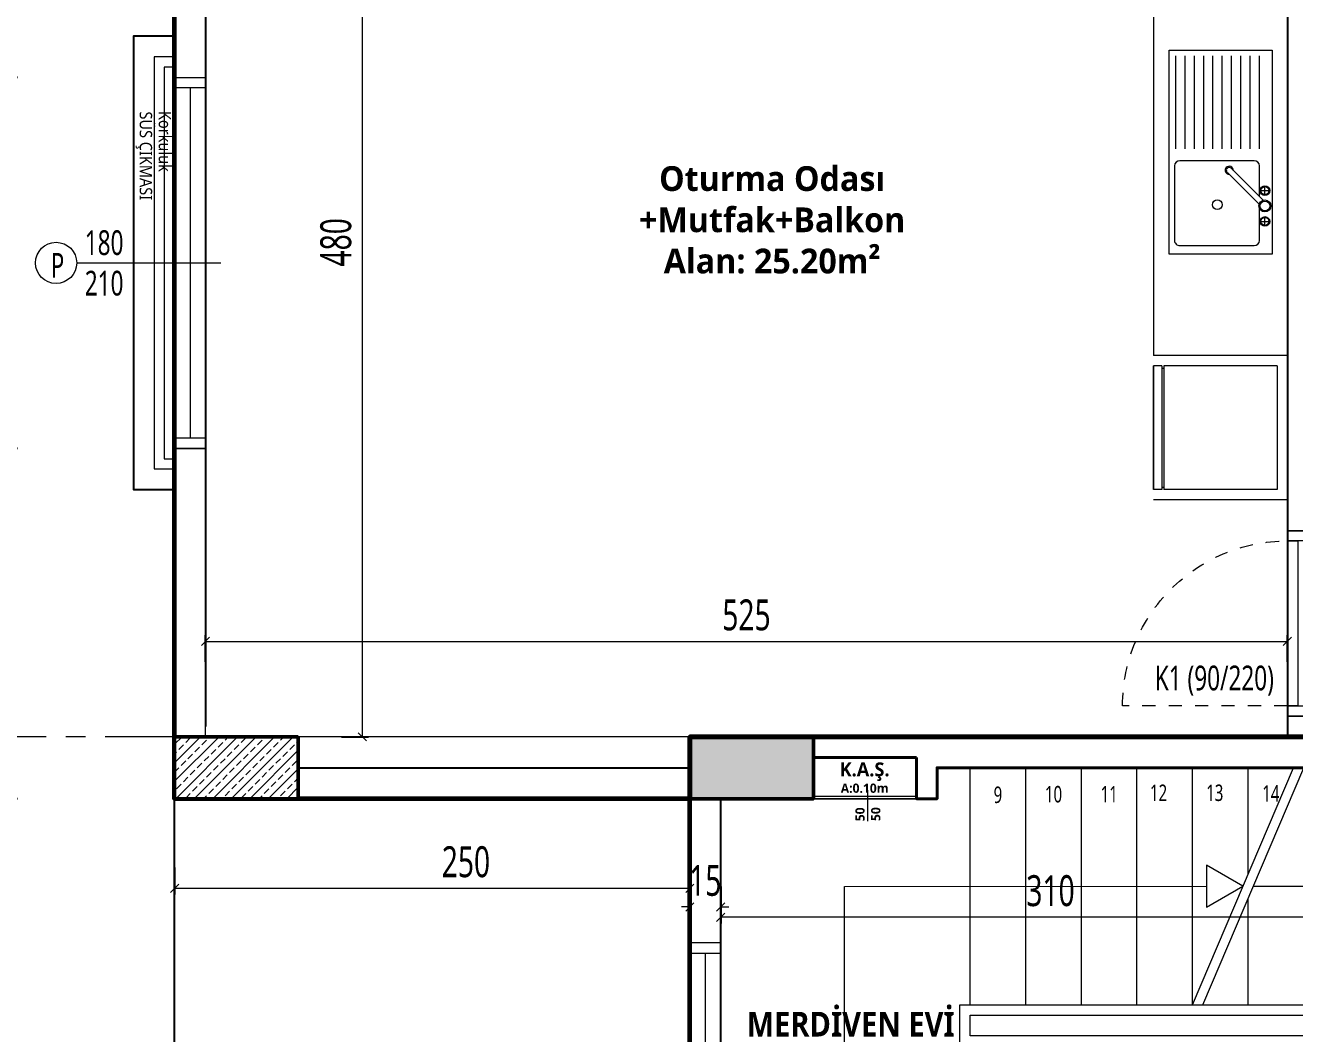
# Model space of a CAD drawing. Header units: metres. Extents: x 14968 to 56958, y -40276 to -31129.
# Drawn here: x 33104 to 33720, y -35814 to -35325 of the extents above; entities that cross this region are included whole.
import ezdxf
from ezdxf.enums import TextEntityAlignment as Align

# ---------------------------------------------------------------- set-up
doc = ezdxf.new("R2010")
doc.units = ezdxf.units.M
doc.linetypes.add('CENTER2', pattern=[28.575, 19.05, -3.175, 3.175, -3.175])
doc.linetypes.add('JIS_02_1.2', pattern=[64.008, 32.004, -32.004])
doc.layers.get('0').update_dxf_attribs({"lineweight": 13})
doc.layers.get('Defpoints').update_dxf_attribs({"lineweight": 9})
doc.layers.add('A AKS', color=7, linetype='CENTER2', lineweight=9, true_color=0x848484)
doc.layers.add('A ALAN BRÜT', color=5, linetype='Continuous', lineweight=60, plot=False)
doc.layers.add('A ALAN NET', color=140, linetype='Continuous', lineweight=13, plot=False)
for name, color, linetype, lineweight in [('A DUVAR', 7, 'Continuous', 25), ('A KAPI', 11, 'Continuous', 13), ('A KOLON', 1, 'Continuous', 50), ('A KOLON TARAMA', 1, 'Continuous', 15), ('A KORKULUK', 87, 'Continuous', 9), ('A MERDİVEN', 3, 'Continuous', 13), ('A MERDİVEN BASAMAK', 3, 'Continuous', 13), ('A PENCERE', 140, 'Continuous', 9), ('A TEFRİŞ', 252, 'Continuous', 13), ('A YAZI', 7, 'Continuous', 13), ('A ÖLÇÜ DIŞ', 31, 'Continuous', 13), ('A ÖLÇÜ İÇ', 31, 'Continuous', 13), ('Structural - Bearing', 7, 'Continuous', 40)]:
    doc.layers.add(name, color=color, linetype=linetype, lineweight=lineweight)
doc.layers.add('A GÖRÜNÜŞ', color=7, linetype='Continuous', true_color=0x848484)
doc.styles.add('HİB Segoe Semibold', font='')
doc.styles.add('HİB Segoe Semilight .7', font='segoeuisl.ttf', dxfattribs={"width": 0.7})
doc.styles.add('HİB Segoe Semilight .95', font='segoeuisl.ttf', dxfattribs={"width": 0.9})
doc.styles.get('HİB Segoe Semibold').set_extended_font_data('Segoe UI Semibold')
doc.dimstyles.new('HİB DIŞ', dxfattribs={"dimtxt": 15, "dimasz": 12, "dimexe": 5, "dimexo": 30, "dimgap": 5, "dimtad": 1, "dimdec": 0, "dimzin": 0, "dimdsep": 46, "dimtxsty": 'HİB Segoe Semilight .7', "dimcen": 0.09, "dimclrd": 256, "dimclre": 256, "dimclrt": 256, "dimadec": 0, "dimazin": 0, "dimtfac": 1, "dimtdec": 4, "dimtix": 1, "dimtmove": 0, "dimatfit": 3, "dimfxl": 15, "dimfxlon": 1, "dimtvp": 1, "dimtolj": 1, "dimtzin": 0, "dimlwd": -1, "dimlwe": -3, "dimarcsym": 0})
doc.dimstyles.new('HİB İÇ', dxfattribs={"dimtxt": 15, "dimasz": 18, "dimexe": 3, "dimexo": 10, "dimgap": 5, "dimtad": 1, "dimdec": 0, "dimzin": 0, "dimdsep": 46, "dimtxsty": 'HİB Segoe Semilight .7', "dimblk": 'NONE', "dimblk1": 'NONE', "dimblk2": 'NONE', "dimtsz": 2, "dimcen": 0.09, "dimclrd": 256, "dimclre": 256, "dimclrt": 256, "dimadec": 0, "dimazin": 0, "dimtfac": 1, "dimtdec": 4, "dimtix": 1, "dimtofl": 0, "dimtmove": 0, "dimatfit": 3, "dimfxl": 10, "dimfxlon": 1, "dimtvp": 1, "dimtolj": 1, "dimtzin": 0, "dimlwd": -1, "dimlwe": -3, "dimarcsym": 0})

# ---------------------------------------------------------------- blocks, each defined once
blk = doc.blocks.new('*D139')
at = {"layer": 'A ÖLÇÜ DIŞ', "lineweight": -3, "ltscale": 0.5}
for p, q in [((33100.5, -35174.94), (33080.5, -35174.94)), ((33100.5, -35349.94), (33080.5, -35349.94))]:
    blk.add_line(p, q, dxfattribs=at)
at = {"layer": 'A ÖLÇÜ DIŞ', "ltscale": 0.5}
blk.add_line((33085.5, -35337.94), (33085.5, -35186.94), dxfattribs=at)
at = {"layer": 'A ÖLÇÜ DIŞ'}
for points in [[(33087.5, -35186.94), (33083.5, -35186.94), (33085.5, -35174.94)], [(33083.5, -35337.94), (33087.5, -35337.94), (33085.5, -35349.94)]]:
    blk.add_solid(points, dxfattribs=at)
at = {"layer": 'Defpoints', "color": 0}
for p in [(33085.5, -35174.94), (33176.7, -35174.94), (33191.7, -35349.94)]:
    blk.add_point(p, dxfattribs=at)
at = {"layer": 'A ÖLÇÜ DIŞ', "ltscale": 0.5, "insert": (33072.71, -35262.44), "char_height": 15, "attachment_point": 5, "rotation": 90, "style": 'HİB Segoe Semilight .7'}
blk.add_mtext('\\A1;175', dxfattribs=at)
blk = doc.blocks.new('*D150')
at = {"layer": 'A ÖLÇÜ DIŞ', "lineweight": -3, "ltscale": 0.5}
for p, q in [((33100.5, -35529.94), (33080.5, -35529.94)), ((33100.5, -35699.94), (33080.5, -35699.94))]:
    blk.add_line(p, q, dxfattribs=at)
at = {"layer": 'A ÖLÇÜ DIŞ', "ltscale": 0.5}
blk.add_line((33085.5, -35541.94), (33085.5, -35687.94), dxfattribs=at)
at = {"layer": 'A ÖLÇÜ DIŞ'}
for points in [[(33087.5, -35541.94), (33083.5, -35541.94), (33085.5, -35529.94)], [(33083.5, -35687.94), (33087.5, -35687.94), (33085.5, -35699.94)]]:
    blk.add_solid(points, dxfattribs=at)
at = {"layer": 'Defpoints', "color": 0}
for p in [(33176.7, -35529.94), (33085.5, -35699.94), (33176.7, -35699.94)]:
    blk.add_point(p, dxfattribs=at)
at = {"layer": 'A ÖLÇÜ DIŞ', "ltscale": 0.5, "insert": (33072.71, -35614.94), "char_height": 15, "attachment_point": 5, "rotation": 90, "style": 'HİB Segoe Semilight .7'}
blk.add_mtext('\\A1;170', dxfattribs=at)
blk = doc.blocks.new('*D120')
at = {"layer": 'A ÖLÇÜ İÇ', "lineweight": -3, "ltscale": 0.5}
for p, q in [((33176.7, -35733.38), (33176.7, -35746.38)), ((33426.7, -35737.19), (33426.7, -35746.38))]:
    blk.add_line(p, q, dxfattribs=at)
at = {"layer": 'A ÖLÇÜ İÇ', "ltscale": 0.5}
for p, q in [((33178.7, -35741.38), (33174.7, -35745.38)), ((33424.7, -35745.38), (33428.7, -35741.38)), ((33176.7, -35743.38), (33426.7, -35743.38))]:
    blk.add_line(p, q, dxfattribs=at)
at = {"layer": 'Defpoints', "color": 0}
for p in [(33176.7, -35684.94), (33426.7, -35727.19), (33426.7, -35743.38)]:
    blk.add_point(p, dxfattribs=at)
at = {"layer": 'A ÖLÇÜ İÇ', "ltscale": 0.5, "insert": (33318.06, -35730.63), "char_height": 15, "attachment_point": 5, "style": 'HİB Segoe Semilight .7'}
blk.add_mtext('\\A1;250', dxfattribs=at)
blk = doc.blocks.new('_None')
blk = doc.blocks.new('*D145')
at = {"layer": 'A ÖLÇÜ DIŞ', "lineweight": -3, "ltscale": 0.5}
for p, q in [((33026, -35669.94), (33006, -35669.94)), ((33026, -35949.94), (33006, -35949.94))]:
    blk.add_line(p, q, dxfattribs=at)
at = {"layer": 'A ÖLÇÜ DIŞ', "ltscale": 0.5}
blk.add_line((33011, -35937.94), (33011, -35681.94), dxfattribs=at)
at = {"layer": 'A ÖLÇÜ DIŞ'}
for points in [[(33013, -35681.94), (33009, -35681.94), (33011, -35669.94)], [(33009, -35937.94), (33013, -35937.94), (33011, -35949.94)]]:
    blk.add_solid(points, dxfattribs=at)
at = {"layer": 'Defpoints', "color": 0}
for p in [(33011, -35669.94), (33176.7, -35669.94), (33176.7, -35949.94)]:
    blk.add_point(p, dxfattribs=at)
at = {"layer": 'A ÖLÇÜ DIŞ', "ltscale": 0.5, "insert": (32998.25, -35809.94), "char_height": 15, "attachment_point": 5, "rotation": 90, "style": 'HİB Segoe Semilight .7'}
blk.add_mtext('\\A1;280', dxfattribs=at)
blk = doc.blocks.new('*D479')
at = {"layer": 'A ÖLÇÜ İÇ', "lineweight": -3, "ltscale": 0.5, "transparency": 16777216}
for p, q in [((33257.74, -35189.94), (33270.74, -35189.94)), ((33257.74, -35669.94), (33270.74, -35669.94))]:
    blk.add_line(p, q, dxfattribs=at)
at = {"layer": 'A ÖLÇÜ İÇ', "ltscale": 0.5, "transparency": 16777216}
for p, q in [((33269.74, -35191.94), (33265.74, -35187.94)), ((33267.74, -35189.94), (33267.74, -35669.94)), ((33265.74, -35667.94), (33269.74, -35671.94))]:
    blk.add_line(p, q, dxfattribs=at)
at = {"layer": 'Defpoints', "color": 0, "transparency": 16777216}
for p in [(33191.7, -35189.94), (33191.7, -35669.94), (33267.74, -35669.94)]:
    blk.add_point(p, dxfattribs=at)
at = {"layer": 'A ÖLÇÜ İÇ', "ltscale": 0.5, "transparency": 16777216, "insert": (33254.99, -35429.94), "char_height": 15, "attachment_point": 5, "rotation": 90, "style": 'HİB Segoe Semilight .7'}
blk.add_mtext('\\A1;480', dxfattribs=at)
blk = doc.blocks.new('PEN 140x230')
at = {"layer": 'A DUVAR', "ltscale": 0.5}
blk.add_lwpolyline([(-20, 0), (-20, -20), (200, -20), (200, 0)], dxfattribs=at)
at = {"layer": 'A KORKULUK', "ltscale": 0.5}
for points in [[(-10, 0), (-10, -10), (190, -10), (190, 0)], [(-5, 0), (-5, -5), (185, -5), (185, 0)]]:
    blk.add_lwpolyline(points, dxfattribs=at)
at = {"layer": 'A PENCERE'}
blk.add_line((5, 7.5), (175, 7.5), dxfattribs=at)
for points in [[(0, 15), (180, 15), (180, 0), (0, 0)], [(0, 15), (5, 15), (5, 0), (0, 0)], [(180, 15), (175, 15), (175, 0), (180, 0)]]:
    blk.add_lwpolyline(points, close=True, dxfattribs=at)
at = {"layer": 'A YAZI'}
blk.add_line((90, -47.5), (90, 22.5), dxfattribs=at)
blk.add_circle((90, -57.5), 10, dxfattribs=at)
at = {"layer": 'A DUVAR', "ltscale": 0.5, "char_height": 6, "attachment_point": 1, "style": 'HİB Segoe Semilight .95'}
for s, insert in [('Korkuluk', (16.26, -1.69)), ('SÜS ÇIKMASI', (16.53, -10.93))]:
    blk.add_mtext(s, dxfattribs=dict(at, insert=insert))
at = {"layer": 'A DUVAR', "style": 'HİB Segoe Semilight .95', "width": 0.7}
for tag, p in [('GEN', (86.17, -43.59)), ('YÜK', (105.83, -43.59)), ('P', (97.18, -60.15))]:
    blk.add_attdef(tag, p, '', height=12, rotation=90, dxfattribs=at)
blk = doc.blocks.new('*D146')
at = {"layer": 'A ÖLÇÜ DIŞ', "lineweight": -3, "ltscale": 0.5}
for p, q in [((33033.81, -35224.94), (33016, -35224.94)), ((33026, -35669.94), (33006, -35669.94))]:
    blk.add_line(p, q, dxfattribs=at)
at = {"layer": 'A ÖLÇÜ DIŞ', "ltscale": 0.5}
blk.add_line((33011, -35657.94), (33011, -35236.94), dxfattribs=at)
at = {"layer": 'A ÖLÇÜ DIŞ'}
for points in [[(33013, -35236.94), (33009, -35236.94), (33011, -35224.94)], [(33009, -35657.94), (33013, -35657.94), (33011, -35669.94)]]:
    blk.add_solid(points, dxfattribs=at)
at = {"layer": 'Defpoints', "color": 0}
for p in [(33003.81, -35224.94), (33011, -35224.94), (33176.7, -35669.94)]:
    blk.add_point(p, dxfattribs=at)
at = {"layer": 'A ÖLÇÜ DIŞ', "ltscale": 0.5, "insert": (32998.38, -35447.44), "char_height": 15, "attachment_point": 5, "rotation": 90, "style": 'HİB Segoe Semilight .7'}
blk.add_mtext('\\A1;445', dxfattribs=at)
blk = doc.blocks.new('*D142')
at = {"layer": 'A ÖLÇÜ DIŞ', "lineweight": -3, "ltscale": 0.5}
for p, q in [((33064, -35174.94), (33044, -35174.94)), ((33064, -35699.94), (33044, -35699.94))]:
    blk.add_line(p, q, dxfattribs=at)
at = {"layer": 'A ÖLÇÜ DIŞ', "ltscale": 0.5}
blk.add_line((33049, -35687.94), (33049, -35186.94), dxfattribs=at)
at = {"layer": 'A ÖLÇÜ DIŞ'}
for points in [[(33051, -35186.94), (33047, -35186.94), (33049, -35174.94)], [(33047, -35687.94), (33051, -35687.94), (33049, -35699.94)]]:
    blk.add_solid(points, dxfattribs=at)
at = {"layer": 'Defpoints', "color": 0}
for p in [(33049, -35174.94), (33176.7, -35174.94), (33176.7, -35699.94)]:
    blk.add_point(p, dxfattribs=at)
at = {"layer": 'A ÖLÇÜ DIŞ', "ltscale": 0.5, "insert": (33036.25, -35437.44), "char_height": 15, "attachment_point": 5, "rotation": 90, "style": 'HİB Segoe Semilight .7'}
blk.add_mtext('\\A1;525', dxfattribs=at)
blk = doc.blocks.new('*D138')
at = {"layer": 'A ÖLÇÜ DIŞ', "lineweight": -3, "ltscale": 0.5}
for p, q in [((33100.5, -35349.94), (33080.5, -35349.94)), ((33100.5, -35529.94), (33080.5, -35529.94))]:
    blk.add_line(p, q, dxfattribs=at)
at = {"layer": 'A ÖLÇÜ DIŞ', "ltscale": 0.5}
blk.add_line((33085.5, -35517.94), (33085.5, -35361.94), dxfattribs=at)
at = {"layer": 'A ÖLÇÜ DIŞ'}
for points in [[(33087.5, -35361.94), (33083.5, -35361.94), (33085.5, -35349.94)], [(33083.5, -35517.94), (33087.5, -35517.94), (33085.5, -35529.94)]]:
    blk.add_solid(points, dxfattribs=at)
at = {"layer": 'Defpoints', "color": 0}
for p in [(33085.5, -35349.94), (33191.7, -35349.94), (33176.7, -35529.94)]:
    blk.add_point(p, dxfattribs=at)
at = {"layer": 'A ÖLÇÜ DIŞ', "ltscale": 0.5, "insert": (33072.71, -35439.94), "char_height": 15, "attachment_point": 5, "rotation": 90, "style": 'HİB Segoe Semilight .7'}
blk.add_mtext('\\A1;180', dxfattribs=at)
blk = doc.blocks.new('*D148')
at = {"layer": 'A ÖLÇÜ DIŞ', "lineweight": -3, "ltscale": 0.5, "transparency": 16777216}
for p, q in [((32991, -35174.94), (32971, -35174.94)), ((32991, -36444.94), (32971, -36444.94))]:
    blk.add_line(p, q, dxfattribs=at)
at = {"layer": 'A ÖLÇÜ DIŞ', "ltscale": 0.5, "transparency": 16777216}
blk.add_line((32976, -36432.94), (32976, -35186.94), dxfattribs=at)
at = {"layer": 'A ÖLÇÜ DIŞ', "transparency": 16777216}
for points in [[(32978, -35186.94), (32974, -35186.94), (32976, -35174.94)], [(32974, -36432.94), (32978, -36432.94), (32976, -36444.94)]]:
    blk.add_solid(points, dxfattribs=at)
at = {"layer": 'Defpoints', "color": 0, "transparency": 16777216}
for p in [(32976, -35174.94), (33176.7, -35174.94), (33176.7, -36444.94)]:
    blk.add_point(p, dxfattribs=at)
at = {"layer": 'A ÖLÇÜ DIŞ', "ltscale": 0.5, "transparency": 16777216, "insert": (32963.21, -35809.94), "char_height": 15, "attachment_point": 5, "rotation": 90, "style": 'HİB Segoe Semilight .7'}
blk.add_mtext('\\A1;1270', dxfattribs=at)
blk = doc.blocks.new('A BUZDOLABI')
at = {"color": 0}
for p, q in [((13.07, 48.33), (13.07, -16.67)), ((18.07, 43.33), (18.07, -11.67)), ((18.07, -11.67), (78.07, -11.67)), ((19.07, -12.67), (19.07, -11.67)), ((77.07, -11.67), (77.07, -12.67)), ((18.07, -12.67), (78.07, -12.67)), ((18.07, -12.67), (18.07, -16.67)), ((18.07, -16.67), (78.07, -16.67)), ((78.07, -12.67), (78.07, -16.67))]:
    blk.add_line(p, q, dxfattribs=at)
at = {"color": 0, "ltscale": 10}
for p, q in [((18.07, 43.33), (78.07, 43.33)), ((78.07, 43.33), (78.07, -11.67)), ((83.07, 48.33), (83.07, -16.67))]:
    blk.add_line(p, q, dxfattribs=at)
at = {"color": 0}
for points in [[(18.07, 43.33), (78.07, 43.33)], [(78.07, -16.67), (18.07, -16.67)]]:
    blk.add_lwpolyline(points, dxfattribs=at)
blk = doc.blocks.new('A EVYE')
at = {"color": 0}
for p, q in [((-252.7, 287.2), (737.2, 287.2)), ((-252.7, -212.8), (-252.7, 287.2)), ((447.8, 251.9), (409.5, 251.9)), ((428.7, 232.7), (428.7, 271.1)), ((597.7, 251.9), (559.4, 251.9)), ((578.5, 232.7), (578.5, 271.1)), ((737.2, 287.2), (737.2, -212.8)), ((225.7, 225), (-225.7, 225)), ((283.9, 200.1), (283.9, -161.4)), ((457.5, 225.3), (309.1, 225.3)), ((475.2, 243), (323.4, 91)), ((494.3, 223.9), (343.3, 72.7)), ((670.6, 225.3), (515.6, 225.3)), ((695.8, -161.4), (695.8, 200.1)), ((225.7, 180), (-225.7, 180)), ((225.7, 135), (-225.7, 135)), ((225.7, 90), (-225.7, 90)), ((225.7, 45), (-225.7, 45)), ((225.7, 0), (-225.7, 0)), ((225.7, -45), (-225.7, -45)), ((225.7, -90), (-225.7, -90)), ((225.7, -135), (-225.7, -135)), ((225.7, -180), (-225.7, -180)), ((737.2, -212.8), (-252.7, -212.8)), ((309.1, -186.6), (670.6, -186.6))]:
    blk.add_line(p, q, dxfattribs=at)
for centre, radius in [((428.7, 251.9), 23.5), ((428.7, 251.9), 19.2), ((503.2, 251.9), 29.3), ((503.2, 251.9), 23.9), ((578.5, 251.9), 23.5), ((578.5, 251.9), 19.2), ((497.2, 21.3), 23.5)]:
    blk.add_circle(centre, radius, dxfattribs=at)
for centre, radius, start, end in [((309.1, 200.1), 25.2, 90, 180), ((670.6, 200.1), 25.2, 360, 90), ((330.4, 78.7), 19.6, 89.32494, 2.05369), ((330.4, 78.7), 14.2, 119.74413, 334.71675), ((309.1, -161.4), 25.2, 180, 270), ((670.6, -161.4), 25.2, 270, 360)]:
    blk.add_arc(centre, radius, start, end, dxfattribs=at)
blk = doc.blocks.new('*D491')
at = {"layer": 'A ÖLÇÜ İÇ', "ltscale": 0.5, "transparency": 16777216}
for p, q in [((33193.7, -35621.59), (33189.7, -35625.59)), ((33191.7, -35623.59), (33716.7, -35623.59)), ((33714.7, -35625.59), (33718.7, -35621.59))]:
    blk.add_line(p, q, dxfattribs=at)
at = {"layer": 'A ÖLÇÜ İÇ', "lineweight": -3, "ltscale": 0.5, "transparency": 16777216}
for p, q in [((33191.7, -35633.59), (33191.7, -35620.59)), ((33716.7, -35633.59), (33716.7, -35620.59))]:
    blk.add_line(p, q, dxfattribs=at)
at = {"layer": 'Defpoints', "color": 0, "transparency": 16777216}
for p in [(33716.7, -35623.59), (33191.7, -35648.09), (33716.7, -35669.89)]:
    blk.add_point(p, dxfattribs=at)
at = {"layer": 'A ÖLÇÜ İÇ', "ltscale": 0.5, "transparency": 16777216, "insert": (33454.2, -35610.84), "char_height": 15, "attachment_point": 5, "style": 'HİB Segoe Semilight .7'}
blk.add_mtext('\\A1;525', dxfattribs=at)
blk = doc.blocks.new('KAPI 90X10')
at = {"layer": 'A KAPI', "linetype": 'JIS_02_1.2', "ltscale": 0.2}
blk.add_line((85, 10.03), (85, 90.03), dxfattribs=at)
at = {"layer": 'A KAPI'}
for p, q in [((0, 10.03), (-10, 10.03)), ((0, 0.03), (0, 10.03)), ((90, 10.03), (90, 0.03)), ((90, 10.03), (100, 10.03)), ((0, 0.03), (-10, 0.03)), ((90, 0.03), (100, 0.03))]:
    blk.add_line(p, q, dxfattribs=at)
for points in [[(5, 10.03), (0, 10.03), (0, 0.03), (5, 0.03)], [(85, 5.03), (85, 10.03), (5, 10.03), (5, 5.03)], [(90, 10.03), (85, 10.03), (85, 0.03), (90, 0.03)]]:
    blk.add_lwpolyline(points, close=True, dxfattribs=at)
at = {"layer": 'A KAPI', "linetype": 'JIS_02_1.2', "ltscale": 0.2}
blk.add_arc((85, 10.03), 80, 90, 180, dxfattribs=at)
at = {"layer": 'A KAPI', "style": 'HİB Segoe Semilight .7', "width": 0.7}
blk.add_attdef('KAPI_NO', (76.63, 23.8), '', height=12, rotation=90, dxfattribs=at)
blk = doc.blocks.new('*D2478')
at = {"layer": 'A ÖLÇÜ DIŞ', "lineweight": -3, "ltscale": 0.5}
for p, q in [((33064, -35699.94), (33044, -35699.94)), ((33064, -35919.94), (33044, -35919.94))]:
    blk.add_line(p, q, dxfattribs=at)
at = {"layer": 'A ÖLÇÜ DIŞ', "ltscale": 0.5}
blk.add_line((33049, -35711.94), (33049, -35907.94), dxfattribs=at)
at = {"layer": 'A ÖLÇÜ DIŞ'}
for points in [[(33051, -35711.94), (33047, -35711.94), (33049, -35699.94)], [(33047, -35907.94), (33051, -35907.94), (33049, -35919.94)]]:
    blk.add_solid(points, dxfattribs=at)
at = {"layer": 'Defpoints', "color": 0}
for p in [(33178.7, -35699.94), (33049, -35919.94), (33178.7, -35919.94)]:
    blk.add_point(p, dxfattribs=at)
at = {"layer": 'A ÖLÇÜ DIŞ', "ltscale": 0.5, "insert": (33036.25, -35809.94), "char_height": 15, "attachment_point": 5, "rotation": 90, "style": 'HİB Segoe Semilight .7'}
blk.add_mtext('\\A1;220', dxfattribs=at)
blk = doc.blocks.new('AKS YENİ')
at = {"layer": 'A AKS', "ltscale": 3}
for p, q in [((0, 285.07), (0, -1455.07)), ((1480.7, -445), (-235.7, -445))]:
    blk.add_line(p, q, dxfattribs=at)
blk = doc.blocks.new('KOLON YENİ')
at = {"layer": 'A KOLON TARAMA', "ltscale": 100, "transparency": 33554687}
h = blk.add_hatch(dxfattribs=at)
h.set_pattern_fill('ANSI33-METRIC', color=256)
h.set_pattern_definition([(45, (250, -735), (-4.49013, 4.49013), []), (45, (254.49, -735), (-4.49013, 4.49013), [3.175, -1.5875])])
h.paths.add_polyline_path([(695, -725), (725, -725), (725, -699.99), (945, -700), (945, -470), (725, -470), (725, -445), (695, -445), (695, -495.01), (920, -495), (920, -674.95), (695, -674.94)])
h.paths.add_polyline_path([(250, -475), (310, -475), (310, -445), (250, -445)])
h.paths.add_polyline_path([(250, -695), (310, -695), (310, -725), (250, -725)])
at = {"layer": 'A KOLON', "ltscale": 0.5}
blk.add_lwpolyline([(250, -475), (310, -475), (310, -445), (250, -445)], close=True, dxfattribs=at)
at = {"ltscale": 0.5}
blk.add_wipeout([(0, -445), (0, -475), (60, -475), (60, -445)], dxfattribs=at).dxf.layer = 'A KOLON'
at = {"layer": 'A KOLON TARAMA', "ltscale": 100, "transparency": 33554687}
h = blk.add_hatch(dxfattribs=at)
h.set_pattern_fill('ANSI33-METRIC', color=256)
h.set_pattern_definition([(45, (-1e-11, -1175), (-4.49013, 4.49013), []), (45, (4.49, -1175), (-4.49013, 4.49013), [3.175, -1.5875])])
h.paths.add_polyline_path([(60, -445), (60, -475), (0, -475), (0, -445)])
at = {"layer": 'A KOLON', "ltscale": 100}
blk.add_lwpolyline([(60, -445), (60, -475), (0, -475), (0, -445)], close=True, dxfattribs=at)
blk = doc.blocks.new('*D2326')
at = {"layer": 'A ÖLÇÜ İÇ', "lineweight": -3, "ltscale": 0.5}
for p, q in [((15, 212.47), (15, 199.47)), ((325, 212.47), (325, 199.47))]:
    blk.add_line(p, q, dxfattribs=at)
at = {"layer": 'A ÖLÇÜ İÇ', "ltscale": 0.5}
for p, q in [((17, 204.47), (13, 200.47)), ((323, 200.47), (327, 204.47)), ((325, 202.47), (15, 202.47))]:
    blk.add_line(p, q, dxfattribs=at)
at = {"layer": 'Defpoints', "color": 0}
for p in [(325, 275), (15, 260), (15, 202.47)]:
    blk.add_point(p, dxfattribs=at)
at = {"layer": 'A ÖLÇÜ İÇ', "ltscale": 0.5, "insert": (175.04, 215.27), "char_height": 15, "attachment_point": 5, "style": 'HİB Segoe Semilight .7'}
blk.add_mtext('\\A1;310', dxfattribs=at)
blk = doc.blocks.new('*D1708')
at = {"layer": 'A ÖLÇÜ İÇ', "lineweight": -3, "ltscale": 0.5}
for p, q in [((0, 217.47), (0, 204.47)), ((15, 217.47), (15, 204.47))]:
    blk.add_line(p, q, dxfattribs=at)
at = {"layer": 'A ÖLÇÜ İÇ', "ltscale": 0.5}
for p, q in [((-2, 205.47), (2, 209.47)), ((17, 209.47), (13, 205.47)), ((0, 207.47), (-4, 207.47)), ((15, 207.47), (19, 207.47))]:
    blk.add_line(p, q, dxfattribs=at)
at = {"layer": 'Defpoints', "color": 0}
for p in [(0, 265), (15, 265), (0, 207.47)]:
    blk.add_point(p, dxfattribs=at)
at = {"layer": 'A ÖLÇÜ İÇ', "ltscale": 0.5, "insert": (7.5, 220.26), "char_height": 15, "attachment_point": 5, "style": 'HİB Segoe Semilight .7'}
blk.add_mtext('\\A1;15', dxfattribs=at)
blk = doc.blocks.new('A ÇEKİRDEK')
at = {"layer": 'A KOLON TARAMA', "ltscale": 100, "transparency": 33554687}
h = blk.add_hatch(dxfattribs=at)
h.set_pattern_fill('ANSI33-METRIC', color=256)
h.set_pattern_definition([(45, (0, 0), (-4.49013, 4.49013), []), (45, (4.49, 9e-16), (-4.49013, 4.49013), [3.175, -1.5875])])
h.paths.add_polyline_path([(445, 10), (475, 10), (475, 35.01), (695, 35), (695, 265), (475, 265), (475, 290), (445, 290), (445, 239.99), (670, 240), (670, 60.05), (445, 60.06)])
h.paths.add_polyline_path([(0, 260), (60, 260), (60, 290), (0, 290)])
h.paths.add_polyline_path([(0, 40), (60, 40), (60, 10), (0, 10)])
at = {"layer": 'A ALAN BRÜT', "ltscale": 0.5}
blk.add_lwpolyline([(0, 290), (60, 290), (60, 290), (445, 290), (445, 290), (475, 290), (475, 265), (695, 265), (695, 35), (475, 35), (475, 10), (445, 10), (445, 10), (60, 10), (60, 10), (0, 10)], close=True, dxfattribs=at)
at = {"layer": 'A DUVAR', "ltscale": 0.5}
for p, q in [((445, 290), (60, 290)), ((0, 40), (0, 265)), ((15, 40), (15, 260))]:
    blk.add_line(p, q, dxfattribs=at)
at = {"layer": 'A KOLON', "ltscale": 0.5}
blk.add_lwpolyline([(0, 260), (60, 260), (60, 290), (0, 290)], close=True, dxfattribs=at)
at = {"layer": 'A MERDİVEN'}
for p, q in [((136, 160), (136, 274.95)), ((163, 160), (163, 274.95)), ((190, 160), (190, 274.95)), ((217, 159.98), (217, 275)), ((243.97, 159.98), (293, 274.95)), ((244, 159.98), (244, 275)), ((248.97, 159.98), (298, 274.95)), ((271, 223.38), (271, 274.95)), ((273.49, 217.49), (307.28, 217.52)), ((271, 159.98), (271, 211.66))]:
    blk.add_line(p, q, dxfattribs=at)
for points in [[(268.39, 217.54), (250.67, 227.77), (250.67, 207.31)], [(131, 140), (131, 160), (325, 160), (325, 140)], [(136, 145), (136, 155), (320, 155), (320, 145)]]:
    blk.add_lwpolyline(points, close=True, dxfattribs=at)
for points in [[(319, 82.51), (75.01, 82.51), (75.01, 217.46), (250.67, 217.48)], [(268.29, 217.48), (268.48, 217.48)]]:
    blk.add_lwpolyline(points, dxfattribs=at)
at = {"layer": 'A TEFRİŞ', "linetype": 'Continuous'}
for p, q in [((110, 261), (60, 261)), ((110, 260), (60, 260)), ((86.22, 264.12), (86.27, 249.12))]:
    blk.add_line(p, q, dxfattribs=at)
at = {"layer": 'Structural - Bearing'}
for p, q in [((60, 280), (110, 280)), ((110, 275), (110, 270))]:
    blk.add_line(p, q, dxfattribs=at)
blk.add_lwpolyline([(110, 280), (110, 260), (120, 260), (120, 275), (445, 275)], dxfattribs=at)
at = {"layer": 'A MERDİVEN BASAMAK', "style": 'HİB Segoe Semilight .95', "width": 0.7}
for s, p in [('9', (147.44, 257.9)), ('10', (172.33, 258.19)), ('11', (199.33, 258.2)), ('12', (223.32, 258.87)), ('13', (250.6, 258.88)), ('14', (277.79, 258.56))]:
    blk.add_text(s, height=8, dxfattribs=at).set_placement(p)
at = {"layer": 'A YAZI', "ltscale": 100, "style": 'HİB Segoe Semibold'}
for s, height, p in [('K.A.Ş.', 6.75, (84.81, 274.23)), ('A:0.10m', 4.5, (84.87, 265.1))]:
    blk.add_text(s, height=height, dxfattribs=at).set_placement(p, align=Align.MIDDLE_CENTER)
for p in [(82.57, 252.42), (90.22, 252.52)]:
    blk.add_text('50', height=4.5, rotation=90, dxfattribs=at).set_placement(p, align=Align.MIDDLE_CENTER)
at = {"layer": 'A YAZI', "ltscale": 100, "insert": (129.78, 156.57), "char_height": 12, "width": 103.3635, "attachment_point": 3, "style": 'HİB Segoe Semilight .95'}
blk.add_mtext('\\pxqc;{\\fSegoe UI Semibold|b0|i0|c162|p34;MERDİVEN EVİ\\P10.32 m²}', dxfattribs=at)
at = {"layer": 'A ÖLÇÜ İÇ', "ltscale": 0.5}
dim = blk.add_linear_dim(base=(15, 202.47), p1=(325, 275), p2=(15, 260), dimstyle='HİB İÇ', override={"dimtxt": 15}, dxfattribs=at)
dim.commit()
dim.dimension.update_dxf_attribs({"geometry": '*D2326', "text_midpoint": (175.04, 202.47), "dimtype": 128})
dim = blk.add_linear_dim(base=(0, 207.47), p1=(15, 265), p2=(0, 265), dimstyle='HİB İÇ', override={"dimtxt": 15}, dxfattribs=at)
dim.commit()
dim.dimension.update_dxf_attribs({"geometry": '*D1708', "text_midpoint": (7.5, 220.26)})

msp = doc.modelspace()

# ---------------------------------------------------------------- linework, layer by layer
at = {"layer": 'A ALAN BRÜT', "ltscale": 0.5}
for points in [[(34416.7, -35224.94), (34416.7, -35554.94), (34336.7, -35554.94), (34336.7, -36064.94), (34416.7, -36064.94), (34416.7, -36394.94), (33746.7, -36394.94), (33746.7, -36444.94), (33176.7, -36444.94), (33176.7, -35919.94), (33426.7, -35919.94), (33426.7, -35699.94), (33176.7, -35699.94), (33176.7, -35174.94), (33746.7, -35174.94), (33746.7, -35224.94)], [(34416.7, -35224.94), (34416.7, -35554.94), (34336.7, -35554.94), (34336.7, -36064.94), (34416.7, -36064.94), (34416.7, -36394.94), (33746.7, -36394.94), (33746.7, -36444.94), (33176.7, -36444.94), (33176.7, -35919.94), (33426.7, -35919.94), (33426.7, -35699.94), (33176.7, -35699.94), (33176.7, -35174.94), (33746.7, -35174.94), (33746.7, -35224.94)], [(33176.7, -35174.94), (33746.7, -35174.94), (33746.7, -35224.94), (34416.7, -35224.94), (34416.7, -35554.94), (34336.7, -35554.94), (34336.7, -35809.94), (34121.7, -35809.94), (34121.7, -35694.94), (33901.7, -35694.94), (33901.7, -35669.94), (33486.7, -35669.94), (33486.7, -35669.94), (33426.7, -35669.94), (33426.7, -35699.94), (33176.7, -35699.94)]]:
    msp.add_lwpolyline(points, close=True, dxfattribs=at)
at = {"layer": 'A ALAN NET'}
msp.add_lwpolyline([(33191.7, -35189.94), (33716.7, -35189.94), (33716.7, -35669.94), (33191.7, -35669.94)], close=True, dxfattribs=at)
at = {"layer": 'A DUVAR', "ltscale": 0.5}
for p, q in [((33191.7, -35189.94), (33191.7, -35664.94)), ((33716.7, -35239.94), (33716.7, -35669.94)), ((33236.7, -35684.94), (33426.7, -35684.94))]:
    msp.add_line(p, q, dxfattribs=at)
at = {"layer": 'A GÖRÜNÜŞ', "ltscale": 0.5}
msp.add_line((33176.7, -35924.94), (33176.7, -35694.94), dxfattribs=at)
at = {"layer": 'A PENCERE'}
for p, q in [((33426.7, -35769.89), (33426.7, -35849.99)), ((33441.7, -35769.89), (33426.7, -35769.89)), ((33441.7, -35849.99), (33441.7, -35769.89)), ((33434.2, -35774.89), (33434.2, -35844.99))]:
    msp.add_line(p, q, dxfattribs=at)
msp.add_lwpolyline([(33426.7, -35769.89), (33426.7, -35774.89), (33441.7, -35774.89), (33441.7, -35769.89)], close=True, dxfattribs=at)
at = {"layer": 'A TEFRİŞ', "ltscale": 100}
msp.add_line((33651.7, -35254.94), (33651.7, -35484.94), dxfattribs=at)

# ---------------------------------------------------------------- block references
at = {"layer": 'A AKS', "ltscale": 0.5}
msp.add_blockref('AKS YENİ', (33176.7, -35224.94), dxfattribs=at)
at = {"layer": 'A KAPI', "ltscale": 100}
ref = msp.add_blockref('KAPI 90X10', (33726.73, -35569.89), dxfattribs=dict(at, xscale=-1, rotation=90.00000000000001))
ref.add_attrib('KAPI_NO', 'K1 (90/220)', (33652.35, -35647.36), dxfattribs={"height": 12, "style": 'HİB Segoe Semilight .7', "width": 0.7})
at = {"layer": 'A PENCERE', "rotation": 270}
msp.add_blockref('PEN 140x230', (33176.7, -35349.94), dxfattribs=at).add_auto_attribs({'GEN': '180', 'YÜK': '210', 'P': 'P'})
at = {"layer": 'A TEFRİŞ', "ltscale": 100, "xscale": 0.1, "yscale": 0.1, "zscale": 0.1, "rotation": 269.9999999999999}
msp.add_blockref('A EVYE', (33680.59, -35361.98), dxfattribs=at)
at = {"layer": 'A TEFRİŞ', "ltscale": 100, "rotation": 270}
msp.add_blockref('A BUZDOLABI', (33668.38, -35471.87), dxfattribs=at)

# ---------------------------------------------------------------- texts
at = {"layer": 'A YAZI', "ltscale": 100, "insert": (33466.67, -35445.25), "char_height": 12, "width": 169.4932, "attachment_point": 8, "style": 'HİB Segoe Semibold'}
msp.add_mtext('Oturma Odası\\P+Mutfak+Balkon\\PAlan: 25.20m²', dxfattribs=at)

# ---------------------------------------------------------------- dimensions: what is measured, and where the dimension line sits
at = {"layer": 'A ÖLÇÜ DIŞ', "ltscale": 0.5}
for base, p1, p2, picture, middle in [((32976, -35174.94), (33176.7, -36444.94), (33176.7, -35174.94), '*D148', (32963.21, -35809.94)), ((33049, -35174.94), (33176.7, -35699.94), (33176.7, -35174.94), '*D142', (33036.25, -35437.44)), ((33085.5, -35174.94), (33191.7, -35349.94), (33176.7, -35174.94), '*D139', (33072.71, -35262.44)), ((33011, -35224.94), (33176.7, -35669.94), (33003.81, -35224.94), '*D146', (32998.38, -35447.44)), ((33085.5, -35349.94), (33176.7, -35529.94), (33191.7, -35349.94), '*D138', (33072.71, -35439.94)), ((33011, -35669.94), (33176.7, -35949.94), (33176.7, -35669.94), '*D145', (32998.25, -35809.94))]:
    dim = msp.add_linear_dim(base=base, p1=p1, p2=p2, angle=90, dimstyle='HİB DIŞ', dxfattribs=at)
    dim.commit()
    dim.dimension.update_dxf_attribs({"geometry": picture, "text_midpoint": middle})
for base, p1, p2, picture, middle in [((33085.5, -35699.94), (33176.7, -35529.94), (33176.7, -35699.94), '*D150', (33072.71, -35614.94)), ((33049, -35919.94), (33178.7, -35699.94), (33178.7, -35919.94), '*D2478', (33036.25, -35809.94))]:
    dim = msp.add_linear_dim(base=base, p1=p1, p2=p2, angle=90, dimstyle='HİB DIŞ', override={"dimtxt": 15}, dxfattribs=at)
    dim.commit()
    dim.dimension.update_dxf_attribs({"geometry": picture, "text_midpoint": middle})
at = {"layer": 'A ÖLÇÜ İÇ', "ltscale": 0.5}
dim = msp.add_linear_dim(base=(33267.74, -35669.94), p1=(33191.7, -35189.94), p2=(33191.7, -35669.94), angle=270, dimstyle='HİB İÇ', override={"dimtxt": 15}, dxfattribs=at)
dim.commit()
dim.dimension.update_dxf_attribs({"geometry": '*D479', "text_midpoint": (33254.99, -35429.94)})
dim = msp.add_linear_dim(base=(33716.7, -35623.59), p1=(33191.7, -35648.09), p2=(33716.7, -35669.89), dimstyle='HİB İÇ', override={"dimtxt": 15}, dxfattribs=at)
dim.commit()
dim.dimension.update_dxf_attribs({"geometry": '*D491', "text_midpoint": (33454.2, -35610.84)})
dim = msp.add_linear_dim(base=(33426.7, -35743.38), p1=(33176.7, -35684.94), p2=(33426.7, -35727.19), dimstyle='HİB İÇ', override={"dimtxt": 15}, dxfattribs=at)
dim.commit()
dim.dimension.update_dxf_attribs({"geometry": '*D120', "text_midpoint": (33318.06, -35743.38), "dimtype": 160})

# ---------------------------------------------------------------- next in the draw order: block references
at = {"layer": 'A KOLON', "ltscale": 0.5}
msp.add_blockref('KOLON YENİ', (33176.7, -35224.94), dxfattribs=at)

# ---------------------------------------------------------------- next in the draw order: linework, layer by layer
at = {"layer": 'A ALAN NET'}
for points in [[(33486.7, -35679.94), (33536.7, -35679.94), (33536.7, -35699.94), (33486.7, -35699.94)], [(33441.7, -35699.94), (33546.7, -35699.94), (33546.7, -35684.94), (33871.7, -35684.94), (33870.7, -35934.99), (33616.7, -35934.94), (33616.7, -35919.94), (33441.7, -35919.94)]]:
    msp.add_lwpolyline(points, close=True, dxfattribs=at)

# ---------------------------------------------------------------- next in the draw order: block references
at = {"layer": 'A KOLON', "ltscale": 0.5}
msp.add_blockref('A ÇEKİRDEK', (33426.7, -35959.94), dxfattribs=at)

doc.saveas('drawing.dxf')
